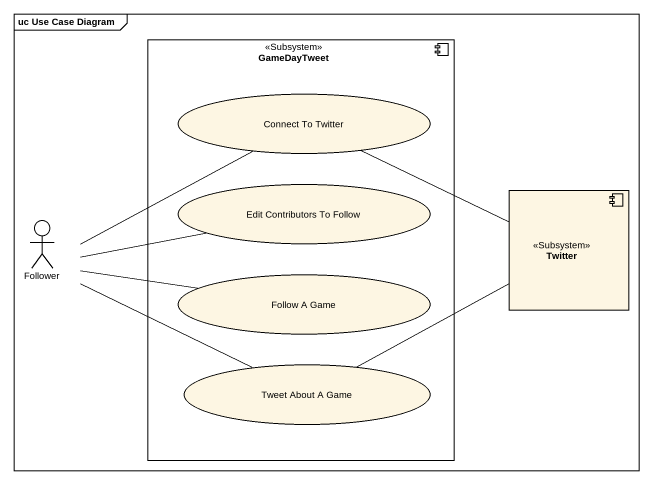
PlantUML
@startuml
mainframe uc Use Case Diagram
component GameDayTweet <<Subsystem>> {
  usecase "Connect To Twitter" as Connect_To_Twitter
  usecase "Edit Contributors To Follow" as Edit_Contributors_To_Follow
  usecase "Follow A Game" as Follow_A_Game
  usecase "Tweet About A Game" as Tweet_About_A_Game
}
component Twitter <<Subsystem>>
actor Follower
Connect_To_Twitter -right- Twitter
Connect_To_Twitter -left- Follower
Follower -right- Edit_Contributors_To_Follow
Follower -right- Follow_A_Game
Follower -right- Tweet_About_A_Game
Tweet_About_A_Game -right- Twitter
@enduml
